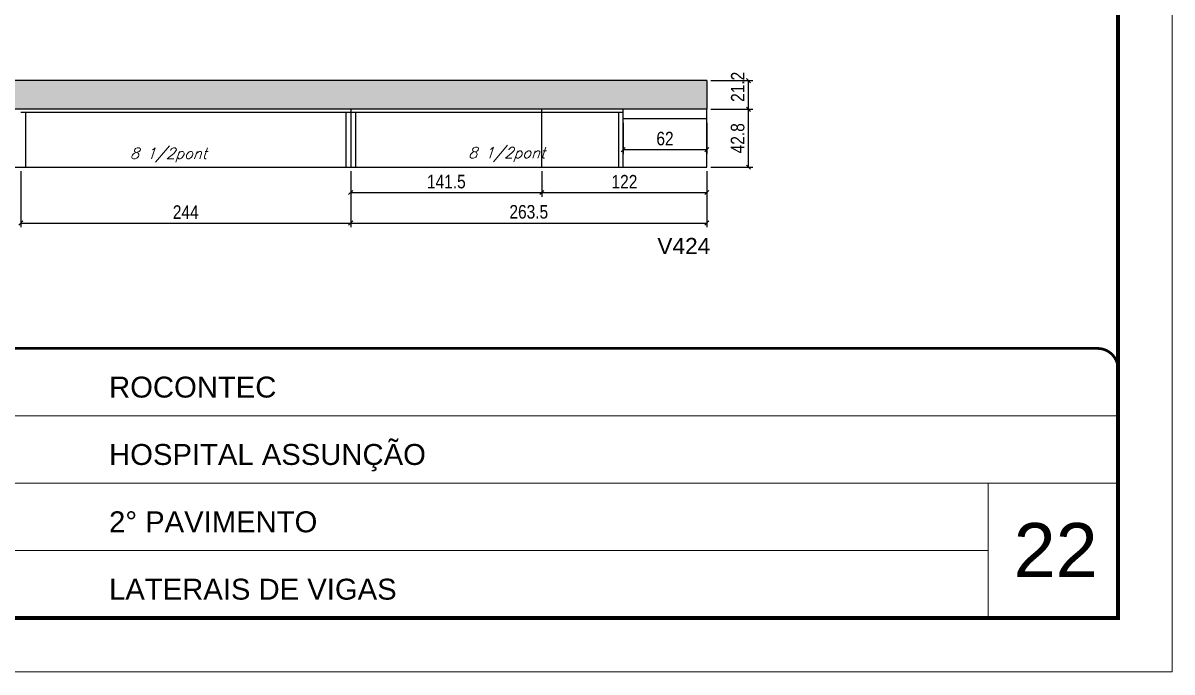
# Model space of a CAD drawing. Extents: x 137137 to 143418, y 10464 to 34486.
# Drawn here: x 139371 to 140221, y 27693 to 28173 of the extents above; entities that cross this region are included whole.
import ezdxf

# ---------------------------------------------------------------- set-up
doc = ezdxf.new("R2010")
doc.units = 0
doc.linetypes.add('CONTINUO', pattern=[0])
doc.linetypes.add('DASHED', pattern=[0.75, 0.5, -0.25])
for name, color, linetype in [('5', 5, 'Continuous'), ('COTA', 241, 'Continuous'), ('Painéis', 200, 'Continuous'), ('SARR_2.2x7', 40, 'Continuous'), ('SARR_3.5x7', 81, 'Continuous'), ('texto', 7, 'Continuous')]:
    doc.layers.add(name, color=color, linetype=linetype)
for name, color, linetype, lineweight in [('CARIMBO', 255, 'Continuous', 9), ('Folhas', 255, 'Continuous', 9), ('SARRAFO DE PRESSAO', 251, 'DASHED', 9)]:
    doc.layers.add(name, color=color, linetype=linetype, lineweight=lineweight)
doc.styles.add('ARIAL', font='arial.ttf')
doc.styles.add('COTA TECNICA', font='techl___.ttf', dxfattribs={"height": 10})
doc.styles.add('Romans', font='romans.shx')
doc.styles.get("Standard").update_dxf_attribs({"font": 'arial.ttf'})
doc.dimstyles.new('PAINEL', dxfattribs={"dimtxt": 10, "dimasz": 3, "dimexe": 3, "dimexo": 3, "dimgap": 3, "dimtad": 1, "dimdec": 1, "dimzin": 12, "dimdsep": 46, "dimtxsty": 'COTA TECNICA', "dimblk1": 'OBLIQUE', "dimblk2": 'OBLIQUE', "dimsah": 1, "dimcen": 0.9, "dimclrd": 4, "dimclre": 4, "dimclrt": 240, "dimadec": 1, "dimazin": 3, "dimtfac": 1, "dimtdec": 1, "dimtmove": 0, "dimatfit": 3, "dimfxl": 1, "dimtolj": 1, "dimtzin": 12, "dimarcsym": 0})

# ---------------------------------------------------------------- blocks, each defined once
blk = doc.blocks.new('9999999999')
at = {"color": 30, "linetype": 'CONTINUO'}
for p, q in [((98564.56, 34379.64), (99583.98, 34379.64)), ((98564.56, 34329.83), (99487.98, 34329.83)), ((99583.98, 34329.83), (99487.98, 34329.83)), ((99487.98, 34329.83), (99487.98, 34230.21)), ((98564.56, 34280.02), (99487.98, 34280.02))]:
    blk.add_line(p, q, dxfattribs=at)
at = {"color": 30, "linetype": 'CONTINUO', "const_width": 2}
blk.add_lwpolyline([(99583.98, 34230.21), (99583.98, 34414.45, 0.414214), (99568.98, 34429.45), (98228.98, 34429.45, 0.414214), (98213.98, 34414.45), (98213.98, 34245.21, 0.414214), (98228.98, 34230.21), (99583.98, 34230.21)], format="xyb", dxfattribs=at)
at = {"layer": 'Folhas'}
blk.add_lwpolyline([(98138.98, 34190.21), (99623.98, 34190.21), (99623.98, 35240.21), (98138.98, 35240.21)], close=True, dxfattribs=at)
at = {"layer": 'Folhas', "color": 30, "const_width": 3}
blk.add_lwpolyline([(98213.98, 34230.21), (99583.98, 34230.21), (99583.98, 35200.21), (98213.98, 35200.21)], close=True, dxfattribs=at)
at = {"color": 7, "linetype": 'Continuous', "ltscale": 5, "style": 'ARIAL'}
for s, height, p in [('ROCONTEC', 15.483, (98837.68, 34393.13)), ('HOSPITAL ASSUNÇÃO', 15.4829, (98837.68, 34343.32)), ('2° PAVIMENTO', 15.4829, (98837.68, 34293.51)), ('LATERAIS DE VIGAS', 15.4829, (98837.68, 34243.7))]:
    blk.add_text(s, height=height, dxfattribs=at).set_placement(p)
blk = doc.blocks.new('_Oblique')
at = {"color": 0, "linetype": 'ByBlock', "lineweight": -2}
blk.add_line((-0.5, -0.5), (0.5, 0.5), dxfattribs=at)
blk = doc.blocks.new('*D1017')
at = {"layer": 'COTA', "color": 4, "lineweight": -2, "ltscale": 25, "transparency": 16777216}
for p, q in [((139369.21, 28063.18), (139369.21, 28021.91)), ((139613.21, 28063.18), (139613.21, 28021.91)), ((139369.21, 28024.91), (139613.21, 28024.91))]:
    blk.add_line(p, q, dxfattribs=at)
at = {"layer": 'Defpoints', "color": 0, "ltscale": 25, "transparency": 16777216}
for p in [(139369.21, 28066.18), (139613.21, 28066.18), (139613.21, 28024.91)]:
    blk.add_point(p, dxfattribs=at)
at = {"layer": 'COTA', "color": 4, "lineweight": -2, "ltscale": 25, "transparency": 16777216, "xscale": 3, "yscale": 3, "zscale": 3, "rotation": 180}
blk.add_blockref('_Oblique', (139369.21, 28024.91), dxfattribs=at)
at = {"layer": 'COTA', "color": 4, "lineweight": -2, "ltscale": 25, "transparency": 16777216, "xscale": 3, "yscale": 3, "zscale": 3}
blk.add_blockref('_Oblique', (139613.21, 28024.91), dxfattribs=at)
at = {"layer": 'COTA', "color": 240, "ltscale": 25, "transparency": 16777216, "insert": (139491.21, 28032.98), "char_height": 10, "attachment_point": 5, "style": 'COTA TECNICA'}
blk.add_mtext('\\A1;244', dxfattribs=at)
blk = doc.blocks.new('*D1018')
at = {"layer": 'COTA', "color": 4, "lineweight": -2, "ltscale": 25, "transparency": 16777216}
for p, q in [((139613.21, 28063.18), (139613.21, 28021.91)), ((139876.71, 28063.18), (139876.71, 28021.91)), ((139613.21, 28024.91), (139876.71, 28024.91))]:
    blk.add_line(p, q, dxfattribs=at)
at = {"layer": 'Defpoints', "color": 0, "ltscale": 25, "transparency": 16777216}
for p in [(139613.21, 28066.18), (139876.71, 28066.18), (139876.71, 28024.91)]:
    blk.add_point(p, dxfattribs=at)
at = {"layer": 'COTA', "color": 4, "lineweight": -2, "ltscale": 25, "transparency": 16777216, "xscale": 3, "yscale": 3, "zscale": 3, "rotation": 180}
blk.add_blockref('_Oblique', (139613.21, 28024.91), dxfattribs=at)
at = {"layer": 'COTA', "color": 4, "lineweight": -2, "ltscale": 25, "transparency": 16777216, "xscale": 3, "yscale": 3, "zscale": 3}
blk.add_blockref('_Oblique', (139876.71, 28024.91), dxfattribs=at)
at = {"layer": 'COTA', "color": 240, "ltscale": 25, "transparency": 16777216, "insert": (139744.96, 28033.13), "char_height": 10, "attachment_point": 5, "style": 'COTA TECNICA'}
blk.add_mtext('\\A1;263.5', dxfattribs=at)
blk = doc.blocks.new('*D1019')
at = {"layer": 'COTA', "color": 4, "lineweight": -2, "ltscale": 25, "transparency": 16777216}
for p, q in [((139613.21, 28063.18), (139613.21, 28044.37)), ((139754.71, 28063.18), (139754.71, 28044.37)), ((139613.21, 28047.37), (139754.71, 28047.37))]:
    blk.add_line(p, q, dxfattribs=at)
at = {"layer": 'Defpoints', "color": 0, "ltscale": 25, "transparency": 16777216}
for p in [(139613.21, 28066.18), (139754.71, 28066.18), (139754.71, 28047.37)]:
    blk.add_point(p, dxfattribs=at)
at = {"layer": 'COTA', "color": 4, "lineweight": -2, "ltscale": 25, "transparency": 16777216, "xscale": 3, "yscale": 3, "zscale": 3, "rotation": 180}
blk.add_blockref('_Oblique', (139613.21, 28047.37), dxfattribs=at)
at = {"layer": 'COTA', "color": 4, "lineweight": -2, "ltscale": 25, "transparency": 16777216, "xscale": 3, "yscale": 3, "zscale": 3}
blk.add_blockref('_Oblique', (139754.71, 28047.37), dxfattribs=at)
at = {"layer": 'COTA', "color": 240, "ltscale": 25, "transparency": 16777216, "insert": (139683.96, 28055.48), "char_height": 10, "attachment_point": 5, "style": 'COTA TECNICA'}
blk.add_mtext('\\A1;141.5', dxfattribs=at)
blk = doc.blocks.new('*D1020')
at = {"layer": 'COTA', "color": 4, "lineweight": -2, "ltscale": 25, "transparency": 16777216}
for p, q in [((139754.71, 28063.18), (139754.71, 28044.37)), ((139876.71, 28063.18), (139876.71, 28044.37)), ((139754.71, 28047.37), (139876.71, 28047.37))]:
    blk.add_line(p, q, dxfattribs=at)
at = {"layer": 'Defpoints', "color": 0, "ltscale": 25, "transparency": 16777216}
for p in [(139754.71, 28066.18), (139876.71, 28066.18), (139876.71, 28047.37)]:
    blk.add_point(p, dxfattribs=at)
at = {"layer": 'COTA', "color": 4, "lineweight": -2, "ltscale": 25, "transparency": 16777216, "xscale": 3, "yscale": 3, "zscale": 3, "rotation": 180}
blk.add_blockref('_Oblique', (139754.71, 28047.37), dxfattribs=at)
at = {"layer": 'COTA', "color": 4, "lineweight": -2, "ltscale": 25, "transparency": 16777216, "xscale": 3, "yscale": 3, "zscale": 3}
blk.add_blockref('_Oblique', (139876.71, 28047.37), dxfattribs=at)
at = {"layer": 'COTA', "color": 240, "ltscale": 25, "transparency": 16777216, "insert": (139815.71, 28055.43), "char_height": 10, "attachment_point": 5, "style": 'COTA TECNICA'}
blk.add_mtext('\\A1;122', dxfattribs=at)
blk = doc.blocks.new('*D1021')
at = {"layer": 'COTA', "color": 4, "lineweight": -2, "ltscale": 25, "transparency": 16777216}
for p, q in [((139814.71, 28098.98), (139814.71, 28076.16)), ((139876.71, 28098.98), (139876.71, 28076.16)), ((139814.71, 28079.16), (139876.71, 28079.16))]:
    blk.add_line(p, q, dxfattribs=at)
at = {"layer": 'Defpoints', "color": 0, "ltscale": 25, "transparency": 16777216}
for p in [(139814.71, 28101.98), (139876.71, 28101.98), (139876.71, 28079.16)]:
    blk.add_point(p, dxfattribs=at)
at = {"layer": 'COTA', "color": 4, "lineweight": -2, "ltscale": 25, "transparency": 16777216, "xscale": 3, "yscale": 3, "zscale": 3, "rotation": 180}
blk.add_blockref('_Oblique', (139814.71, 28079.16), dxfattribs=at)
at = {"layer": 'COTA', "color": 4, "lineweight": -2, "ltscale": 25, "transparency": 16777216, "xscale": 3, "yscale": 3, "zscale": 3}
blk.add_blockref('_Oblique', (139876.71, 28079.16), dxfattribs=at)
at = {"layer": 'COTA', "color": 240, "ltscale": 25, "transparency": 16777216, "insert": (139845.71, 28087.27), "char_height": 10, "attachment_point": 5, "style": 'COTA TECNICA'}
blk.add_mtext('\\A1;62', dxfattribs=at)
blk = doc.blocks.new('*D1022')
at = {"layer": 'COTA', "color": 4, "lineweight": -2, "ltscale": 25, "transparency": 16777216}
for p, q in [((139879.71, 28130.18), (139910.58, 28130.18)), ((139907.58, 28108.98), (139907.58, 28130.18)), ((139879.71, 28108.98), (139910.58, 28108.98))]:
    blk.add_line(p, q, dxfattribs=at)
at = {"layer": 'Defpoints', "color": 0, "ltscale": 25, "transparency": 16777216}
for p in [(139876.71, 28130.18), (139907.58, 28130.18), (139876.71, 28108.98)]:
    blk.add_point(p, dxfattribs=at)
at = {"layer": 'COTA', "color": 4, "lineweight": -2, "ltscale": 25, "transparency": 16777216, "xscale": 3, "yscale": 3, "zscale": 3}
for p, rotation in [((139907.58, 28130.18), 90), ((139907.58, 28108.98), 270)]:
    blk.add_blockref('_Oblique', p, dxfattribs=dict(at, rotation=rotation))
at = {"layer": 'COTA', "color": 240, "ltscale": 25, "transparency": 16777216, "insert": (139899.53, 28125.59), "char_height": 10, "attachment_point": 5, "rotation": 90, "style": 'COTA TECNICA'}
blk.add_mtext('\\A1;21.2', dxfattribs=at)
blk = doc.blocks.new('*D1023')
at = {"layer": 'COTA', "color": 4, "lineweight": -2, "ltscale": 25, "transparency": 16777216}
for p, q in [((139879.71, 28108.98), (139910.58, 28108.98)), ((139907.58, 28066.18), (139907.58, 28108.98)), ((139879.71, 28066.18), (139910.58, 28066.18))]:
    blk.add_line(p, q, dxfattribs=at)
at = {"layer": 'Defpoints', "color": 0, "ltscale": 25, "transparency": 16777216}
for p in [(139876.71, 28108.98), (139907.58, 28108.98), (139876.71, 28066.18)]:
    blk.add_point(p, dxfattribs=at)
at = {"layer": 'COTA', "color": 4, "lineweight": -2, "ltscale": 25, "transparency": 16777216, "xscale": 3, "yscale": 3, "zscale": 3}
for p, rotation in [((139907.58, 28108.98), 90), ((139907.58, 28066.18), 270)]:
    blk.add_blockref('_Oblique', p, dxfattribs=dict(at, rotation=rotation))
at = {"layer": 'COTA', "color": 240, "ltscale": 25, "transparency": 16777216, "insert": (139899.49, 28087.58), "char_height": 10, "attachment_point": 5, "rotation": 90, "style": 'COTA TECNICA'}
blk.add_mtext('\\A1;42.8', dxfattribs=at)

msp = doc.modelspace()

# ---------------------------------------------------------------- hatches: boundary and pattern name
at = {"layer": 'COTA', "linetype": 'ByBlock'}
h = msp.add_hatch(dxfattribs=at)
h.set_pattern_fill('AR-CONC', color=256, scale=0.03)
h.set_pattern_definition([(50, (1598.5, 35.5868), (5.46554007, -0.47817257), [0.5715, -6.2865]), (355, (1598.5, 35.587), (-1.05730264, 5.73170536), [0.4572, -5.02921753]), (100.4514447, (1598.9555, 35.547), (4.40823741, 5.25353256), [0.48570026, -5.34270734]), (46.1842, (1598.5, 37.111), (8.13237123, -1.26126984), [0.85725, -9.42975]), (96.6355576, (1599.178, 37.006), (7.122124, 7.42278374), [0.7285507, -8.01406824]), (351.184151, (1598.5, 37.111), (7.122124, 7.42278374), [0.685799, -7.54379196]), (21, (1599.262, 36.7298), (4.54843174, -3.06795595), [0.5715, -6.2865]), (326, (1599.262, 36.73), (1.85406085, 5.52563898), [0.4572, -5.0292]), (71.451445, (1599.641, 36.474), (6.40249258, 2.45768307), [0.48570026, -5.34269813]), (37.5, (1598.5, 35.5868), (0.092658098, 2.536651166), [0, -4.96824, 0, -5.1054, 0, -5.04825]), (7.5, (1598.5, 35.5868), (2.004589875, 3.005417245), [0, -2.91084, 0, -4.85394, 0, -1.92405]), (327.5, (1596.8007, 35.5868), (4.067717855, -0.17186232), [0, -1.905, 0, -5.9436, 0, -7.8867]), (317.5, (1596.0387, 35.5868), (4.44387544, 0.76279473), [0, -2.4765, 0, -3.94716, 0, -5.6007])])
h.paths.add_polyline_path([(139876.71, 28108.98), (139876.71, 28130.18), (139125.21, 28130.18), (139125.21, 28108.98)])

# ---------------------------------------------------------------- linework, layer by layer
for q in [(139125.21, 28130.18), (139876.71, 28108.98)]:
    msp.add_line((139876.71, 28130.18), q, dxfattribs=at)
at = {"layer": 'Painéis', "ltscale": 25}
for p, q in [((139876.71, 28108.98), (139125.21, 28108.98)), ((139613.21, 28108.98), (139613.21, 28066.18)), ((139754.71, 28066.18), (139754.71, 28108.98)), ((139876.71, 28066.18), (139876.71, 28108.98)), ((139125.21, 28066.18), (139876.71, 28066.18))]:
    msp.add_line(p, q, dxfattribs=at)
at = {"layer": 'SARR_2.2x7', "linetype": 'Continuous'}
for p, q in [((139369.21, 28106.78), (139613.21, 28106.78)), ((139613.21, 28106.78), (139814.71, 28106.78)), ((139876.71, 28101.98), (139814.71, 28101.98))]:
    msp.add_line(p, q, dxfattribs=at)
at = {"layer": 'SARR_3.5x7'}
for p, q in [((139372.71, 28106.78), (139372.71, 28066.18)), ((139609.71, 28106.78), (139609.71, 28066.18)), ((139616.71, 28106.78), (139616.71, 28066.18)), ((139811.25, 28106.78), (139811.25, 28066.18)), ((139814.71, 28066.18), (139814.71, 28108.98))]:
    msp.add_line(p, q, dxfattribs=at)

# ---------------------------------------------------------------- block references
at = {"layer": 'SARRAFO DE PRESSAO', "color": 6, "linetype": 'ByBlock'}
msp.add_blockref('9999999999', (40596.81, -6497.3), dxfattribs=at)

# ---------------------------------------------------------------- texts
at = {"layer": '5', "linetype": 'Continuous'}
msp.add_text('V424', height=12, rotation=359.99996, dxfattribs=at).set_placement((139840.05, 28001.89))
at = {"layer": 'CARIMBO', "style": 'ARIAL'}
msp.add_text('22', height=40, dxfattribs=at).set_placement((140103.65, 27763.04))
at = {"layer": 'texto', "color": 2, "char_height": 8, "attachment_point": 5, "style": 'Romans'}
for insert in [(139478.41, 28075.15), (139728.56, 28075.55)]:
    msp.add_mtext('{\\Q19;\\C256;8 1/2pont}', dxfattribs=dict(at, insert=insert))

# ---------------------------------------------------------------- dimensions: what is measured, and where the dimension line sits
at = {"layer": 'COTA', "ltscale": 25}
dim = msp.add_linear_dim(base=(139907.58, 28130.18), p1=(139876.71, 28108.98), p2=(139876.71, 28130.18), angle=90, dimstyle='PAINEL', dxfattribs=at)
dim.commit()
dim.dimension.update_dxf_attribs({"geometry": '*D1022', "text_midpoint": (139907.58, 28125.59), "dimtype": 160})
dim = msp.add_linear_dim(base=(139907.58, 28108.98), p1=(139876.71, 28066.18), p2=(139876.71, 28108.98), angle=90, dimstyle='PAINEL', dxfattribs=at)
dim.commit()
dim.dimension.update_dxf_attribs({"geometry": '*D1023', "text_midpoint": (139899.49, 28087.58)})
for base, p1, p2, picture, middle in [((139876.71, 28079.16), (139814.71, 28101.98), (139876.71, 28101.98), '*D1021', (139845.71, 28087.27)), ((139754.71, 28047.37), (139613.21, 28066.18), (139754.71, 28066.18), '*D1019', (139683.96, 28055.48))]:
    dim = msp.add_linear_dim(base=base, p1=p1, p2=p2, dimstyle='PAINEL', dxfattribs=at)
    dim.commit()
    dim.dimension.update_dxf_attribs({"geometry": picture, "text_midpoint": middle})
for base, p1, p2, picture, middle in [((139613.21, 28024.91), (139369.21, 28066.18), (139613.21, 28066.18), '*D1017', (139491.21, 28032.98)), ((139876.71, 28024.91), (139613.21, 28066.18), (139876.71, 28066.18), '*D1018', (139744.96, 28033.13)), ((139876.71, 28047.37), (139754.71, 28066.18), (139876.71, 28066.18), '*D1020', (139815.71, 28055.43))]:
    dim = msp.add_linear_dim(base=base, p1=p1, p2=p2, dimstyle='PAINEL', override={"dimtmove": 1}, dxfattribs=at)
    dim.commit()
    dim.dimension.update_dxf_attribs({"geometry": picture, "text_midpoint": middle})

doc.saveas('drawing.dxf')
